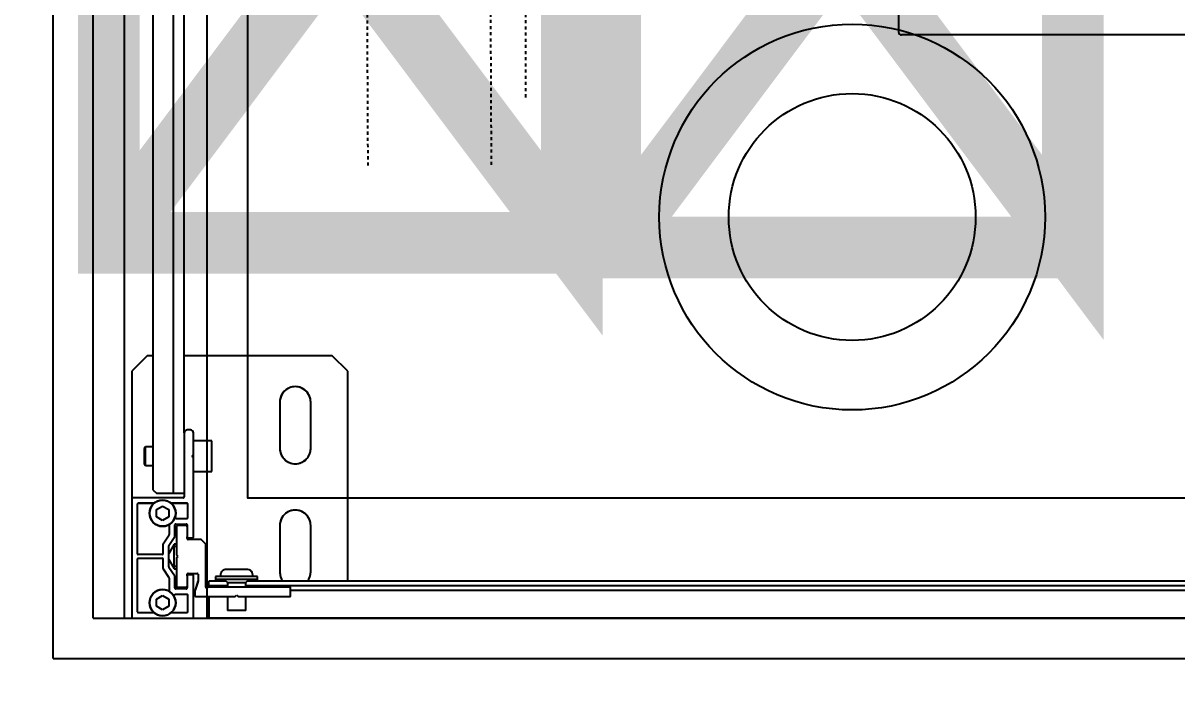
# Model space of a CAD drawing. Extents: x -2932 to 12371, y 2178 to 6224.
# Drawn here: x 4096.17 to 4133.57, y 3437.03 to 3458.76 of the extents above; entities that cross this region are included whole.
import ezdxf
from ezdxf import colors
from ezdxf.entities.mleader import LeaderData, LeaderLine
from ezdxf.math import Vec2, Vec3

# ---------------------------------------------------------------- set-up
doc = ezdxf.new("R2010")
doc.units = 0
doc.header["$PDMODE"] = 67
doc.linetypes.add('prlm_ef', pattern=[0.165, 0.1, -0.065])
doc.layers.get('0').update_dxf_attribs({"color": 252})
for name, color, linetype, lineweight in [('_GAZELEC-BOITE INCORPO', 36, 'Continuous', 18), ('_GAZELEC-RESERVATION', 1, 'Continuous', 18), ('_GAZELEC-RESERVATION 2', 6, 'Continuous', 18)]:
    doc.layers.add(name, color=color, linetype=linetype, lineweight=lineweight)
for name, color, linetype in [('_GAZELEC-EAU CHAUDE', 1, 'Continuous'), ('B aménagement intérieur', 252, 'Continuous'), ('B Général', 252, 'Continuous'), ('C ANNOTATIONS-prestations', 252, 'Continuous'), ('F REMPLISSAGE-vert clair', 252, 'Continuous'), ('F REMPLISSAGE-vert foncé', 252, 'Continuous'), ('MTI900_Alu', 252, 'Continuous'), ('prlm-CHAUFF', 30, 'Continuous'), ('prlm-EAU-EF', 161, 'Continuous')]:
    doc.layers.add(name, color=color, linetype=linetype)
doc.styles.add('Arial', font='arial.ttf')
doc.styles.get("Standard").update_dxf_attribs({"font": 'isocp.shx', "height": 15})
doc.dimstyles.new('200', dxfattribs={"dimscale": 0.1, "dimtxt": 150, "dimasz": 25, "dimexe": 50, "dimexo": 50, "dimgap": 20, "dimtad": 1, "dimdec": 0, "dimdsep": 46, "dimtxsty": 'Arial', "dimblk1": 'DOTBLANK', "dimblk2": 'DOTBLANK', "dimsah": 1, "dimcen": 25, "dimclrd": 5, "dimclre": 5, "dimadec": 0, "dimazin": 0, "dimtfac": 1, "dimtdec": 0, "dimtmove": 0, "dimatfit": 3, "dimldrblk": 'DOTBLANK', "dimfxl": 50, "dimtolj": 1, "dimtzin": 0, "dimarcsym": 0})

# ---------------------------------------------------------------- blocks, each defined once
blk = doc.blocks.new('A n1.200_wc-2')
at = {"layer": 'B Général', "linetype": 'Continuous'}
for p, q in [((-24.9, 0.1), (24.9, 0.1)), ((25, -20.1), (25, 0))]:
    blk.add_line(p, q, dxfattribs=at)
blk.add_arc((24.9, 0), 0.1, 0, 90, dxfattribs=at)
blk = doc.blocks.new('A n1.Groupe-6-1')
at = {"layer": 'B Général', "xscale": -1, "rotation": 270}
blk.add_blockref('A n1.200_wc-2', (35.5, 7.5), dxfattribs=at)
blk = doc.blocks.new('A n1.WC-plan-PMR')
at = {"layer": 'B Général'}
blk.add_blockref('A n1.Groupe-6-1', (0, 0), dxfattribs=at)
blk = doc.blocks.new('A n1.T2 A 108 (2D)')
at = {"layer": 'B Général', "linetype": 'Continuous'}
for q in [(230.137, -353.957), (321.137, -392.957)]:
    blk.add_line((230.137, -392.957), q, dxfattribs=at)
at = {"layer": 'F REMPLISSAGE-vert clair'}
for q in [(228.837, -353.957), (321.137, -394.257)]:
    blk.add_line((228.837, -394.257), q, dxfattribs=at)
at = {"layer": 'F REMPLISSAGE-vert foncé'}
for q in [(228.837, -353.957), (321.137, -394.257)]:
    blk.add_line((228.837, -394.257), q, dxfattribs=at)
at = {"layer": 'F REMPLISSAGE-vert foncé', "linetype": 'Continuous'}
for q in [(230.137, -353.957), (321.137, -392.957)]:
    blk.add_line((230.137, -392.957), q, dxfattribs=at)
at = {"layer": 'B Général', "xscale": -1, "rotation": 90}
blk.add_blockref('A n1.WC-plan-PMR', (288.737, -338.457), dxfattribs=at)
blk = doc.blocks.new('A n1.G 100_80')
at = {"layer": 'B Général', "linetype": 'Continuous', "flags": 128}
blk.add_lwpolyline([(9.5, -45), (9.5, 45), (48.52, 45), (48.52, -45)], close=True, dxfattribs=at)
at = {"layer": 'C ANNOTATIONS-prestations'}
for p, q in [((9.5, 42.25), (9.5, -42.25)), ((10.55, 41.05), (10.55, -41.05)), ((10.7, 41), (10.7, -41)), ((10.4, 39.6), (10.4, -39.6)), ((10.7, -37.75), (17.5, -37.75)), ((17.5, -37.75), (18, -38.25)), ((18, -38.25), (18, -43.05)), ((11, -38.95), (12.5, -38.95)), ((15, -38.95), (16.5, -38.95)), ((10.2, -41.3), (10.2, -39.63)), ((10.23, -39.6), (10.47, -39.6)), ((10.5, -39.63), (10.5, -42.29)), ((12.5, -39.95), (11, -39.95)), ((16.5, -39.95), (15, -39.95)), ((10.7, -40.67), (10.75, -40.67)), ((10.75, -40.67), (10.75, -42.03)), ((10.75, -40.67), (10.85, -40.67)), ((10.85, -40.67), (10.85, -42.03)), ((9.75, -41.05), (9.75, -41.65)), ((9.75, -41.05), (10.2, -41.05)), ((10.5, -41.05), (10.65, -41.05)), ((10.65, -41.05), (10.75, -40.95)), ((10.65, -41.65), (10.65, -41.05)), ((11.08, -41.025), (11.08, -41.675)), ((10.25, -41.35), (10.2, -41.3)), ((10.2, -41.4), (10.25, -41.35)), ((10.2, -42.67), (10.2, -41.4)), ((10.2, -41.65), (9.75, -41.65)), ((10.65, -41.65), (10.5, -41.65)), ((10.55, -41.65), (10.55, -42.25)), ((10.75, -41.75), (10.65, -41.65)), ((10.7, -41.7), (10.7, -42.25)), ((9.5, -42.78), (9.5, -42.25)), ((10.2, -42.25), (9.5, -42.25)), ((10.55, -42.25), (10.5, -42.25)), ((10.55, -42.25), (10.7, -42.25)), ((10.75, -42.03), (10.7, -42.03)), ((10.85, -42.03), (10.75, -42.03)), ((14.25, -42.15), (15.25, -42.15)), ((14.25, -42.75), (14.25, -42.15)), ((15.25, -42.15), (15.25, -42.75)), ((10.695, -42.601), (10.405, -42.698)), ((10.5, -42.35), (11.9, -42.35)), ((10.92, -42.6), (10.705, -42.6)), ((10.95, -42.92), (10.95, -42.63)), ((11.9, -42.35), (12.05, -42.5)), ((12.05, -42.5), (12.05, -42.92)), ((9.5, -44.72), (9.5, -42.78)), ((9.53, -42.75), (10.87, -42.75)), ((9.68, -43.467), (9.68, -42.96)), ((9.71, -42.93), (10.24, -42.93)), ((10.395, -42.7), (10.23, -42.7)), ((10.27, -42.96), (10.27, -43.306)), ((10.45, -42.98), (10.45, -43.32)), ((10.87, -42.95), (10.48, -42.95)), ((10.5, -43.27), (10.5, -42.98)), ((10.87, -42.95), (10.92, -42.95)), ((10.9, -42.78), (10.9, -42.92)), ((12.08, -42.95), (12.13, -42.95)), ((12.1, -42.92), (12.1, -42.78)), ((12.13, -42.75), (14.7, -42.75)), ((12.52, -42.95), (12.13, -42.95)), ((12.5, -42.98), (12.5, -43.27)), ((12.55, -43.32), (12.55, -42.98)), ((12.73, -43.28), (12.73, -42.96)), ((12.76, -42.93), (13.19, -42.93)), ((13.22, -42.96), (13.22, -43.467)), ((14.7, -42.75), (14.729, -42.779)), ((14.7, -42.75), (14.8, -42.75)), ((14.771, -42.779), (14.8, -42.75)), ((14.8, -42.75), (15.5, -42.75)), ((15.6, -42.85), (15.6, -42.95)), ((10.48, -43.35), (10.841, -43.35)), ((11.45, -43.3), (10.53, -43.3)), ((10.858, -43.355), (11.142, -43.545)), ((11.1, -43.377), (11.1, -43.3)), ((11.1, -43.377), (11.9, -43.377)), ((11.4, -43.55), (11.1, -43.377)), ((11.177, -43.3), (11.177, -43.421)), ((11.45, -43.3), (11.5, -43.25)), ((11.5, -43.25), (11.55, -43.3)), ((12.47, -43.3), (11.55, -43.3)), ((11.9, -43.377), (11.6, -43.55)), ((11.823, -43.3), (11.823, -43.421)), ((11.858, -43.545), (12.15, -43.35)), ((11.9, -43.3), (11.9, -43.377)), ((12.15, -43.35), (12.52, -43.35)), ((13.4, -43.08), (13.4, -44.72)), ((15.5, -43.05), (13.43, -43.05)), ((13.55, -43.4), (13.55, -43.05)), ((15.5, -43.05), (42.27, -43.05)), ((9.885, -43.55), (9.769, -43.75)), ((9.769, -43.75), (9.885, -43.95)), ((10.115, -43.55), (9.885, -43.55)), ((10.231, -43.75), (10.115, -43.55)), ((10.115, -43.95), (10.231, -43.75)), ((10.364, -43.53), (10.786, -43.53)), ((10.803, -43.535), (11.088, -43.725)), ((11.105, -43.73), (11.41, -43.73)), ((11.159, -43.55), (11.841, -43.55)), ((11.59, -43.73), (11.904, -43.73)), ((11.904, -43.73), (12.197, -43.535)), ((12.214, -43.53), (12.536, -43.53)), ((12.785, -43.55), (12.669, -43.75)), ((12.669, -43.75), (12.785, -43.95)), ((13.015, -43.55), (12.785, -43.55)), ((13.131, -43.75), (13.015, -43.55)), ((13.015, -43.95), (13.131, -43.75)), ((13.55, -43.4), (44.25, -43.4)), ((13.55, -43.95), (13.55, -43.4)), ((9.68, -44.54), (9.68, -44.033)), ((9.885, -43.95), (10.115, -43.95)), ((11.44, -44.54), (11.44, -43.76)), ((11.56, -43.76), (11.56, -44.54)), ((12.785, -43.95), (13.015, -43.95)), ((13.22, -44.033), (13.22, -44.54)), ((13.65, -44.05), (13.55, -43.95)), ((13.65, -44.05), (44.15, -44.05)), ((14.45, -44.3), (14.45, -44.05)), ((15.05, -44.05), (15.05, -44.3)), ((18, -44.05), (18, -44.25)), ((14.45, -44.3), (15.05, -44.3)), ((14.5, -44.35), (14.45, -44.3)), ((15, -44.35), (14.5, -44.35)), ((15.05, -44.3), (15, -44.35)), ((18, -44.25), (17.5, -44.75)), ((9.5, -44.75), (9.5, -44.72)), ((9.53, -44.75), (9.5, -44.75)), ((13.37, -44.75), (9.53, -44.75)), ((11.41, -44.57), (9.71, -44.57)), ((13.19, -44.57), (11.59, -44.57)), ((17.5, -44.75), (13.37, -44.75))]:
    blk.add_line(p, q, dxfattribs=at)
at = {"layer": 'C ANNOTATIONS-prestations', "flags": 128}
for points in [[(10.7, -39.05, -0.080612), (10.842, -38.976, -0.080612), (11, -38.95)], [(12.5, -38.95, -0.414214), (13, -39.45, -0.414214), (12.5, -39.95)], [(15, -39.95, -0.414214), (14.5, -39.45, -0.414214), (15, -38.95)], [(16.5, -38.95, -0.414214), (17, -39.45, -0.414214), (16.5, -39.95)], [(10.2, -39.63, -0.198912), (10.209, -39.609, -0.198912), (10.23, -39.6)], [(10.47, -39.6, -0.198912), (10.491, -39.609, -0.198912), (10.5, -39.63)], [(11, -39.95, -0.080612), (10.842, -39.924, -0.080612), (10.7, -39.85)], [(10.85, -40.827, -0.218554), (11.01, -40.873, -0.218554), (11.08, -41.025)], [(10.85, -40.826, -0.003145), (10.853, -40.826, -0.003145), (10.855, -40.826)], [(11.08, -41.675, -0.218554), (11.01, -41.827, -0.218554), (10.85, -41.873)], [(10.855, -41.873, -0.003145), (10.853, -41.874, -0.003145), (10.85, -41.874)], [(10.5, -42.35, -0.414214), (10.47, -42.32, -0.414214), (10.5, -42.29)], [(10.695, -42.601, -0.040241), (10.7, -42.6, -0.040241), (10.705, -42.6)], [(10.92, -42.6, -0.198912), (10.941, -42.609, -0.198912), (10.95, -42.63)], [(9.5, -42.78, -0.198912), (9.509, -42.759, -0.198912), (9.53, -42.75)], [(9.68, -42.96, -0.198912), (9.689, -42.939, -0.198912), (9.71, -42.93)], [(10.23, -42.7, -0.198912), (10.209, -42.691, -0.198912), (10.2, -42.67)], [(10.24, -42.93, -0.198912), (10.261, -42.939, -0.198912), (10.27, -42.96)], [(10.405, -42.698, -0.040241), (10.4, -42.7, -0.040241), (10.395, -42.7)], [(10.45, -42.98, -0.198912), (10.459, -42.959, -0.198912), (10.48, -42.95)], [(10.5, -42.98, -0.198912), (10.509, -42.959, -0.198912), (10.53, -42.95)], [(10.87, -42.75, -0.198912), (10.891, -42.759, -0.198912), (10.9, -42.78)], [(10.9, -42.92, -0.198912), (10.891, -42.941, -0.198912), (10.87, -42.95)], [(10.95, -42.92, -0.198912), (10.941, -42.941, -0.198912), (10.92, -42.95)], [(12.08, -42.95, -0.198912), (12.059, -42.941, -0.198912), (12.05, -42.92)], [(12.1, -42.78, -0.198912), (12.109, -42.759, -0.198912), (12.13, -42.75)], [(12.13, -42.95, -0.198912), (12.109, -42.941, -0.198912), (12.1, -42.92)], [(12.47, -42.95, -0.198912), (12.491, -42.959, -0.198912), (12.5, -42.98)], [(12.52, -42.95, -0.198912), (12.541, -42.959, -0.198912), (12.55, -42.98)], [(12.73, -42.96, -0.198912), (12.739, -42.939, -0.198912), (12.76, -42.93)], [(13.19, -42.93, -0.198912), (13.211, -42.939, -0.198912), (13.22, -42.96)], [(14.771, -42.779, -0.198912), (14.75, -42.787, -0.198912), (14.729, -42.779)], [(15.5, -42.75, -0.198912), (15.571, -42.779, -0.198912), (15.6, -42.85)], [(15.6, -42.95, -0.198912), (15.571, -43.021, -0.198912), (15.5, -43.05)], [(10.27, -43.306, -0.123554), (10.258, -43.354, -0.123554), (10.225, -43.39)], [(10.48, -43.35, -0.198912), (10.459, -43.341, -0.198912), (10.45, -43.32)], [(10.53, -43.3, -0.198912), (10.509, -43.291, -0.198912), (10.5, -43.27)], [(10.841, -43.35, -0.073633), (10.85, -43.351, -0.073633), (10.858, -43.355)], [(12.5, -43.27, -0.198912), (12.491, -43.291, -0.198912), (12.47, -43.3)], [(12.55, -43.32, -0.198912), (12.541, -43.341, -0.198912), (12.52, -43.35)], [(12.758, -43.349, -0.095961), (12.737, -43.317, -0.095961), (12.73, -43.28)], [(13.4, -43.08, -0.198912), (13.409, -43.059, -0.198912), (13.43, -43.05)], [(9.68, -43.47, -0.01196), (9.68, -43.469, -0.01196), (9.68, -43.467)], [(10.786, -43.53, -0.073633), (10.795, -43.531, -0.073633), (10.803, -43.535)], [(11.105, -43.73, -0.073633), (11.096, -43.729, -0.073633), (11.088, -43.725)], [(11.159, -43.55, -0.073633), (11.15, -43.549, -0.073633), (11.142, -43.545)], [(11.41, -43.73, -0.198912), (11.431, -43.739, -0.198912), (11.44, -43.76)], [(11.56, -43.76, -0.198912), (11.569, -43.739, -0.198912), (11.59, -43.73)], [(11.858, -43.545, -0.073633), (11.85, -43.549, -0.073633), (11.841, -43.55)], [(12.197, -43.535, -0.073633), (12.205, -43.531, -0.073633), (12.214, -43.53)], [(13.22, -43.467, -0.01196), (13.22, -43.469, -0.01196), (13.22, -43.47)], [(9.68, -44.033, -0.01196), (9.68, -44.031, -0.01196), (9.68, -44.03)], [(13.22, -44.03, -0.01196), (13.22, -44.031, -0.01196), (13.22, -44.033)], [(9.53, -44.75, -0.198912), (9.509, -44.741, -0.198912), (9.5, -44.72)], [(9.71, -44.57, -0.198912), (9.689, -44.561, -0.198912), (9.68, -44.54)], [(11.44, -44.54, -0.198912), (11.431, -44.561, -0.198912), (11.41, -44.57)], [(11.59, -44.57, -0.198912), (11.569, -44.561, -0.198912), (11.56, -44.54)], [(13.22, -44.54, -0.198912), (13.211, -44.561, -0.198912), (13.19, -44.57)], [(13.4, -44.72, -0.198912), (13.391, -44.741, -0.198912), (13.37, -44.75)]]:
    blk.add_lwpolyline(points, format="xyb", dxfattribs=at)
at = {"layer": 'C ANNOTATIONS-prestations'}
for centre in [(10, -43.75), (12.9, -43.75)]:
    blk.add_circle(centre, 0.425, dxfattribs=at)
blk = doc.blocks.new('A n1.MTI900_Alu_390')
at = {"layer": 'MTI900_Alu', "color": 1, "linetype": 'Continuous'}
for p, q in [((-4.225, 0), (4.225, 0)), ((4.278, 0), (4.225, 0)), ((4.225, -0.07), (4.225, 0)), ((4.472, 0), (4.278, 0)), ((4.475, 0), (4.472, 0)), ((4.475, -0.003), (4.475, 0)), ((4.105, -0.025), (4.165, -0.025)), ((4.105, -0.025), (4.105, -0.07)), ((4.165, -0.07), (4.165, -0.025)), ((4.275, -0.003), (4.275, -0.137)), ((4.293, -0.021), (4.293, -0.074)), ((4.3467, -0.018), (4.296, -0.018)), ((4.355, -0.0385), (4.375, -0.0269)), ((4.375, -0.0269), (4.395, -0.0385)), ((4.454, -0.018), (4.4033, -0.018)), ((4.457, -0.191), (4.457, -0.021)), ((4.475, -0.387), (4.475, -0.003)), ((3.96, -0.073), (3.96, -0.097)), ((4.13, -0.07), (3.963, -0.07)), ((4.135, -0.075), (4.13, -0.07)), ((4.14, -0.07), (4.135, -0.075)), ((4.267, -0.07), (4.14, -0.07)), ((4.27, -0.0895), (4.27, -0.073)), ((4.355, -0.0615), (4.355, -0.0385)), ((4.375, -0.0731), (4.355, -0.0615)), ((4.395, -0.0615), (4.375, -0.0731)), ((4.395, -0.0385), (4.395, -0.0615)), ((-4.105, -0.105), (4.105, -0.105)), ((-3.96, -0.09), (3.96, -0.09)), ((3.963, -0.1), (4.229, -0.1)), ((4.105, -0.1), (4.105, -0.115)), ((4.165, -0.115), (4.165, -0.1)), ((4.165, -0.105), (4.225, -0.105)), ((4.225, -0.105), (4.225, -0.1)), ((4.225, -0.105), (4.225, -0.12)), ((4.235, -0.1), (4.235, -0.24)), ((4.2602, -0.1195), (4.2698, -0.0905)), ((4.295, -0.137), (4.295, -0.098)), ((4.296, -0.077), (4.3306, -0.077)), ((4.298, -0.095), (4.332, -0.095)), ((4.327, -0.1), (4.298, -0.1)), ((4.33, -0.195), (4.33, -0.103)), ((4.335, -0.098), (4.335, -0.1341)), ((4.353, -0.0864), (4.353, -0.1286)), ((-4.1, -0.12), (4.1, -0.12)), ((3.775, -0.12), (3.775, -0.8)), ((4.067, -0.12), (4.067, -0.125)), ((4.067, -0.125), (4.203, -0.125)), ((4.067, -0.125), (4.067, -0.135)), ((4.067, -0.135), (4.203, -0.135)), ((4.105, -0.115), (4.095, -0.125)), ((4.165, -0.115), (4.105, -0.115)), ((4.175, -0.125), (4.165, -0.115)), ((4.17, -0.12), (4.225, -0.12)), ((4.203, -0.125), (4.203, -0.12)), ((4.203, -0.135), (4.203, -0.125)), ((4.26, -0.142), (4.26, -0.1205)), ((4.292, -0.145), (4.263, -0.145)), ((4.278, -0.14), (4.292, -0.14)), ((4.295, -0.137), (4.295, -0.142)), ((4.3355, -0.1358), (4.3545, -0.1642)), ((4.3535, -0.1303), (4.3725, -0.1588)), ((3.895, -0.15), (3.895, -0.3)), ((3.995, -0.3), (3.995, -0.15)), ((4.1025, -0.158), (4.1675, -0.158)), ((4.3377, -0.16), (4.33, -0.16)), ((4.33, -0.1677), (4.3421, -0.1677)), ((4.3377, -0.16), (4.3377, -0.24)), ((4.355, -0.19), (4.3377, -0.16)), ((4.355, -0.1659), (4.355, -0.2341)), ((4.373, -0.1605), (4.373, -0.191)), ((4.33, -0.195), (4.325, -0.2)), ((4.325, -0.2), (4.33, -0.205)), ((4.33, -0.297), (4.33, -0.205)), ((4.3377, -0.24), (4.355, -0.21)), ((4.373, -0.209), (4.373, -0.2404)), ((4.454, -0.194), (4.376, -0.194)), ((4.376, -0.206), (4.454, -0.206)), ((4.457, -0.369), (4.457, -0.209)), ((4.235, -0.24), (4.25, -0.255)), ((4.25, -0.255), (4.292, -0.255)), ((4.292, -0.26), (4.278, -0.26)), ((4.295, -0.258), (4.295, -0.263)), ((4.33, -0.2323), (4.3421, -0.2323)), ((4.33, -0.24), (4.3377, -0.24)), ((4.3545, -0.2358), (4.335, -0.265)), ((4.373, -0.2404), (4.3535, -0.2697)), ((4.275, -0.263), (4.275, -0.52)), ((4.295, -0.302), (4.295, -0.263)), ((4.335, -0.265), (4.335, -0.302)), ((4.353, -0.2714), (4.353, -0.3036)), ((4.293, -0.326), (4.293, -0.369)), ((4.328, -0.323), (4.296, -0.323)), ((4.298, -0.3), (4.327, -0.3)), ((4.332, -0.305), (4.298, -0.305)), ((4.355, -0.3285), (4.375, -0.3169)), ((4.355, -0.3515), (4.355, -0.3285)), ((4.375, -0.3169), (4.395, -0.3285)), ((4.395, -0.3285), (4.395, -0.3515)), ((4.296, -0.372), (4.3467, -0.372)), ((4.375, -0.3631), (4.355, -0.3515)), ((4.395, -0.3515), (4.375, -0.3631)), ((4.4033, -0.372), (4.454, -0.372)), ((4.305, -0.6), (4.305, -0.393)), ((4.34, -0.405), (4.305, -0.405)), ((4.308, -0.39), (4.472, -0.39)), ((4.34, -0.405), (4.34, -3.475)), ((4.395, -0.405), (4.34, -0.405)), ((4.405, -0.415), (4.395, -0.405)), ((4.475, -0.8), (4.475, -0.387)), ((4.405, -0.415), (4.405, -3.465)), ((4.215, -0.475), (4.215, -0.575)), ((4.275, -0.475), (4.215, -0.475)), ((4.275, -0.52), (4.2779, -0.5229)), ((4.275, -0.52), (4.275, -0.53)), ((4.43, -0.495), (4.405, -0.495)), ((4.43, -0.495), (4.43, -0.555)), ((4.435, -0.5), (4.43, -0.495)), ((4.435, -0.55), (4.435, -0.5)), ((3.895, -0.55), (3.895, -0.7)), ((3.995, -0.7), (3.995, -0.55)), ((4.2779, -0.5271), (4.275, -0.53)), ((4.275, -0.53), (4.275, -0.6)), ((4.405, -0.555), (4.43, -0.555)), ((4.43, -0.555), (4.435, -0.55)), ((4.215, -0.575), (4.275, -0.575)), ((4.285, -0.61), (4.295, -0.61)), ((4.305, -0.6), (4.305, -3.277)), ((3.775, -0.8), (3.825, -0.85)), ((4.425, -0.85), (4.475, -0.8)), ((3.825, -0.85), (4.305, -0.85)), ((4.405, -0.85), (4.425, -0.85))]:
    blk.add_line(p, q, dxfattribs=at)
for centre in [(4.375, -0.05), (4.375, -0.34)]:
    blk.add_circle(centre, 0.0425, dxfattribs=at)
for centre, radius, start, end in [((4.278, -0.003), 0.003, 90, 180), ((4.472, -0.003), 0.003, 0, 90), ((4.296, -0.021), 0.003, 90, 180), ((4.3467, -0.021), 0.003, 84.5182, 90), ((4.4033, -0.021), 0.003, 90, 95.4818), ((4.454, -0.021), 0.003, 0, 90), ((3.963, -0.073), 0.003, 90, 180), ((4.267, -0.073), 0.003, 0, 90), ((4.296, -0.074), 0.003, 180, 270), ((4.3306, -0.067), 0.01, 270, 326.3475), ((3.963, -0.097), 0.003, 180, 270), ((4.232, -0.1), 0.003, 0, 180), ((4.267, -0.0895), 0.003, 341.5651, 0), ((4.298, -0.098), 0.003, 90, 180), ((4.298, -0.103), 0.003, 90, 180), ((4.327, -0.103), 0.003, 0, 90), ((4.332, -0.098), 0.003, 0, 90), ((3.945, -0.15), 0.05, 143.1301, 180), ((3.945, -0.15), 0.05, 0, 36.8699), ((4.1025, -0.138), 0.02, 171.3731, 270), ((4.1025, -0.133), 0.02, 185.7392, 187.1808), ((4.1675, -0.138), 0.02, 270, 8.6269), ((4.1675, -0.133), 0.02, 352.8192, 354.2608), ((4.263, -0.1205), 0.003, 161.5651, 180), ((4.263, -0.142), 0.003, 180, 270), ((4.278, -0.137), 0.003, 180, 270), ((4.292, -0.137), 0.003, 270, 0), ((4.292, -0.142), 0.003, 270, 0), ((4.338, -0.1341), 0.003, 180, 213.6901), ((4.356, -0.1286), 0.003, 180, 213.6901), ((4.352, -0.1659), 0.003, 0, 33.6901), ((4.37, -0.1605), 0.003, 0, 33.6901), ((4.376, -0.191), 0.003, 180, 270), ((4.376, -0.209), 0.003, 90, 180), ((4.454, -0.191), 0.003, 270, 0), ((4.454, -0.209), 0.003, 0, 90), ((4.278, -0.263), 0.003, 90, 180), ((4.292, -0.258), 0.003, 0, 90), ((4.292, -0.263), 0.003, 0, 90), ((4.352, -0.2341), 0.003, 326.3099, 0), ((4.298, -0.297), 0.003, 180, 270), ((4.327, -0.297), 0.003, 270, 0), ((4.356, -0.2714), 0.003, 146.3099, 180), ((3.945, -0.3), 0.05, 180, 0), ((4.296, -0.326), 0.003, 90, 180), ((4.298, -0.302), 0.003, 180, 270), ((4.328, -0.333), 0.01, 46.149, 90), ((4.332, -0.302), 0.003, 270, 0), ((4.296, -0.369), 0.003, 180, 270), ((4.3467, -0.369), 0.003, 270, 275.4818), ((4.4033, -0.369), 0.003, 264.5182, 270), ((4.454, -0.369), 0.003, 270, 0), ((4.308, -0.393), 0.003, 90, 180), ((4.472, -0.387), 0.003, 270, 0), ((3.945, -0.55), 0.05, 0, 180), ((4.2758, -0.525), 0.003, 315, 45), ((4.285, -0.6), 0.01, 180, 270), ((4.295, -0.6), 0.01, 270, 0), ((3.945, -0.7), 0.05, 180, 0)]:
    blk.add_arc(centre, radius, start, end, dxfattribs=at)
blk = doc.blocks.new('xi.thema+')
at = {"layer": 'prlm-CHAUFF', "color": 0}
blk.add_lwpolyline([(-20.9, 0), (-20.9, 34.4), (20.9, 34.4), (20.9, 0)], close=True, dxfattribs=at)
for radius in [6.25, 4]:
    blk.add_circle((0, 13), radius, dxfattribs=at)
blk = doc.blocks.new('xi.uta-yzen-d')
at = {"layer": 'prlm-CHAUFF', "ltscale": 50}
blk.add_lwpolyline([(-40.5, 20.62), (-40.5, 3.9), (40.5, 3.9), (40.5, 20.62)], close=True, dxfattribs=at)
blk = doc.blocks.new('_DOTBLANK')
at = {"color": 0, "linetype": 'ByBlock'}
blk.add_line((-0.5, 0), (-1, 0), dxfattribs=at)
blk.add_circle((0, 0), 0.5, dxfattribs=at)
blk = doc.blocks.new('*D310')
at = {"layer": '_GAZELEC-BOITE INCORPO', "color": 5, "lineweight": -2, "transparency": 16777216}
for p, q in [((4093.952, 3451.636), (4055.264, 3451.636)), ((4060.264, 3449.136), (4060.264, 3392.976)), ((4093.952, 3390.476), (4055.264, 3390.476))]:
    blk.add_line(p, q, dxfattribs=at)
at = {"layer": 'Defpoints', "color": 0, "transparency": 16777216}
for p in [(4098.952, 3451.636), (4060.264, 3390.476), (4098.952, 3390.476)]:
    blk.add_point(p, dxfattribs=at)
at = {"layer": '_GAZELEC-BOITE INCORPO', "color": 5, "lineweight": -2, "transparency": 16777216, "xscale": 2.5, "yscale": 2.5, "zscale": 2.5}
for p, rotation in [((4060.264, 3451.636), 90), ((4060.264, 3390.476), 270)]:
    blk.add_blockref('_DOTBLANK', p, dxfattribs=dict(at, rotation=rotation))
at = {"layer": '_GAZELEC-BOITE INCORPO', "color": 0, "transparency": 16777216, "insert": (4050.605, 3421.056), "char_height": 15, "attachment_point": 5, "rotation": 90, "style": 'Arial'}
blk.add_mtext('\\A1;61', dxfattribs=at)
blk = doc.blocks.new('*D311')
at = {"layer": '_GAZELEC-BOITE INCORPO', "color": 5, "lineweight": -2, "transparency": 16777216}
for p, q in [((4060.264, 3471.636), (4060.264, 3499.828)), ((4093.952, 3471.636), (4055.264, 3471.636)), ((4060.264, 3454.136), (4060.264, 3469.136)), ((4093.952, 3451.636), (4055.264, 3451.636))]:
    blk.add_line(p, q, dxfattribs=at)
at = {"layer": 'Defpoints', "color": 0, "transparency": 16777216}
for p in [(4060.264, 3471.636), (4098.952, 3471.636), (4098.952, 3451.636)]:
    blk.add_point(p, dxfattribs=at)
at = {"layer": '_GAZELEC-BOITE INCORPO', "color": 5, "lineweight": -2, "transparency": 16777216, "xscale": 2.5, "yscale": 2.5, "zscale": 2.5}
for p, rotation in [((4060.264, 3471.636), 90), ((4060.264, 3451.636), 270)]:
    blk.add_blockref('_DOTBLANK', p, dxfattribs=dict(at, rotation=rotation))
at = {"layer": '_GAZELEC-BOITE INCORPO', "color": 0, "transparency": 16777216, "insert": (4050.605, 3486.982), "char_height": 15, "attachment_point": 5, "rotation": 90, "style": 'Arial'}
blk.add_mtext('\\A1;20', dxfattribs=at)
blk = doc.blocks.new('*D314')
at = {"layer": '_GAZELEC-BOITE INCORPO', "color": 5, "lineweight": -2, "transparency": 16777216}
for p, q in [((4002.92, 3405.405), (4002.92, 3557.346)), ((4189.442, 3405.405), (4189.442, 3557.346)), ((4005.42, 3552.346), (4186.942, 3552.346))]:
    blk.add_line(p, q, dxfattribs=at)
at = {"layer": 'Defpoints', "color": 0, "transparency": 16777216}
for p in [(4189.442, 3552.346), (4002.92, 3400.405), (4189.442, 3400.405)]:
    blk.add_point(p, dxfattribs=at)
at = {"layer": '_GAZELEC-BOITE INCORPO', "color": 5, "lineweight": -2, "transparency": 16777216, "xscale": 2.5, "yscale": 2.5, "zscale": 2.5, "rotation": 180}
blk.add_blockref('_DOTBLANK', (4002.92, 3552.346), dxfattribs=at)
at = {"layer": '_GAZELEC-BOITE INCORPO', "color": 5, "lineweight": -2, "transparency": 16777216, "xscale": 2.5, "yscale": 2.5, "zscale": 2.5}
blk.add_blockref('_DOTBLANK', (4189.442, 3552.346), dxfattribs=at)
at = {"layer": '_GAZELEC-BOITE INCORPO', "color": 0, "transparency": 16777216, "insert": (4096.181, 3562.005), "char_height": 15, "attachment_point": 5, "style": 'Arial'}
blk.add_mtext('\\A1;187', dxfattribs=at)

msp = doc.modelspace()

# ---------------------------------------------------------------- hatches: boundary and pattern name
at = {"layer": '_GAZELEC-RESERVATION 2'}
h = msp.add_hatch(dxfattribs=at)
h.set_pattern_fill('ANSI31', color=256)
h.paths.add_polyline_path([(4582.334, 4118.812), (4542.334, 4118.812), (4542.334, 4108.812), (4582.334, 4108.812)])
h.paths.add_polyline_path([(4843.196, 4114.016), (4843.196, 4054.016), (4853.196, 4054.016), (4853.196, 4114.016)])
h.paths.add_polyline_path([(3523.835, 2610.903), (3603.835, 2610.903), (3603.835, 2600.903), (3524.1, 2600.903)])
h.paths.add_polyline_path([(5215.038, 4391.389), (5215.038, 4421.389), (5225.038, 4421.389), (5225.038, 4391.389)])
h.paths.add_polyline_path([(4111.403, 3400.476), (3931.403, 3400.476), (3931.403, 3410.476), (4111.403, 3410.476)])
h.paths.add_polyline_path([(3847.92, 3341.389), (3847.92, 3371.389), (3837.92, 3371.389), (3837.92, 3341.389)])
edge = h.paths.add_edge_path()
edge.add_line((4631.965, 4574.473), (4631.965, 4504.473))
edge.add_line((4631.965, 4504.473), (4621.965, 4504.473))
edge.add_line((4621.965, 4504.473), (4621.965, 4574.465))
edge.add_line((4621.965, 4574.465), (4631.965, 4574.465))

# ---------------------------------------------------------------- linework, layer by layer
at = {"layer": '_GAZELEC-BOITE INCORPO', "const_width": 2}
for points in [[(4103.952, 3471.636), (4098.952, 3471.636), (4098.952, 3451.636), (4113.952, 3451.636), (4113.952, 3471.636), (4098.952, 3471.636), (4113.952, 3451.636), (4113.951, 3471.636), (4098.952, 3451.636)], [(4120.197, 3471.488), (4115.197, 3471.488), (4115.197, 3451.489), (4130.197, 3451.488), (4130.197, 3471.488), (4115.197, 3471.488), (4130.197, 3451.488), (4130.197, 3471.488), (4115.197, 3451.489)]]:
    msp.add_lwpolyline(points, dxfattribs=at)
at = {"layer": '_GAZELEC-EAU CHAUDE', "linetype": 'prlm_ef'}
for points in [[(4107.353, 3454.144), (4107.353, 3468.3), (4107.353, 3481.804), (4104.75, 3498.681), (4085.206, 3523.852), (4060.668, 3535.366), (4032.584, 3532.154), (3946.269, 3482.06), (3920.591, 3418.903), (3920.591, 3392.582)], [(4102.019, 3459.106), (4102.019, 3477.48), (4102.019, 3478.122), (4102.019, 3479.756), (4089.023, 3508.339), (4053.38, 3527.546), (4019.599, 3514.983), (4003.744, 3430.13), (4003.744, 3393.476)]]:
    msp.add_spline(points, degree=3, dxfattribs=at)
at = {"layer": 'prlm-EAU-EF', "linetype": 'prlm_ef'}
for points in [[(5181.04, 4454.411), (5161.376, 4453.72), (5137.079, 4450.79), (5124.545, 4447.272), (5110.251, 4441.782), (5095.929, 4432.016), (5087.226, 4421.358), (5080.768, 4400.887), (5077.116, 4378.448), (5073.095, 4357.627), (5065.873, 4335.71), (5045.8, 4307.647), (5031.252, 4294.743), (4963.256, 4262.094), (4896.61, 4248.956), (4825.931, 4242.336), (4704.38, 4240.673), (4512.279, 4240.673), (4424.513, 4240.673), (4374.117, 4239.896), (4331.527, 4229.09), (4290.824, 4201.35), (4257.886, 4148.682), (4251.728, 4117.767), (4249.226, 4072.42), (4253.759, 3977.468), (4253.759, 3860.341), (4253.759, 3575.094), (4253.759, 3380.067), (4253.759, 3281.533), (4253.759, 3277.937), (4168.047, 3161.045), (4089.09, 3146.964), (4017.991, 3146.964), (3905.354, 3146.964), (3789.498, 3146.964), (3770.74, 3146.964), (3756.764, 3146.964), (3707.111, 3169.019), (3680.63, 3212.02), (3680.63, 3270.323), (3702.504, 3299.035), (3742.892, 3309.989), (3792.228, 3310.647)], [(4112.464, 3456.354), (4112.464, 3474.13), (4112.464, 3481.208), (4111.203, 3498.653), (4106.463, 3512.669), (4076.432, 3542.7), (3966.151, 3542.7), (3914.307, 3542.7), (3885.657, 3579.952), (3881.46, 3623.956)]]:
    msp.add_spline(points, degree=3, dxfattribs=at)
for points, knots in [([(4111.353, 3454.164), (4111.342, 3456.466), (4111.33, 3458.764), (4111.324, 3463.063), (4111.328, 3465.066), (4111.352, 3468.259), (4111.366, 3469.451), (4111.396, 3471.854), (4111.412, 3473.063), (4111.442, 3476.713), (4111.439, 3479.178), (4111.257, 3484.882), (4111.032, 3488.154), (4110.287, 3493.129), (4109.959, 3494.833), (4109.236, 3497.741), (4108.884, 3498.953), (4108.068, 3501.349), (4107.607, 3502.523), (4106.084, 3505.974), (4104.879, 3508.179), (4100.576, 3514.859), (4096.916, 3518.974), (4091.106, 3524.261), (4089.268, 3525.784), (4085.488, 3528.67), (4083.533, 3530.042), (4078.104, 3533.468), (4074.517, 3535.337), (4069.034, 3537.436), (4067.261, 3538.008), (4064.208, 3538.787), (4062.945, 3539.052), (4060.193, 3539.496), (4058.71, 3539.652), (4055.754, 3539.818), (4054.277, 3539.83), (4048.186, 3539.629), (4043.614, 3538.891), (4037.042, 3537.441), (4034.981, 3536.928), (4031.429, 3535.991), (4029.928, 3535.58), (4026.927, 3534.733), (4025.429, 3534.297), (4020.946, 3532.947), (4017.973, 3531.994), (4009.114, 3528.964), (4003.294, 3526.717), (3986.246, 3519.205), (3975.431, 3513.173), (3961.202, 3502.606), (3956.994, 3499.076), (3949.254, 3491.65), (3945.699, 3487.776), (3939.115, 3479.507), (3936.09, 3475.124), (3927.522, 3460.778), (3923.014, 3450.129), (3919.239, 3435.934), (3918.524, 3432.714), (3917.459, 3426.729), (3917.071, 3423.968), (3916.608, 3419.441), (3916.472, 3417.676), (3916.277, 3414.163), (3916.218, 3412.413), (3916.129, 3407.181), (3916.186, 3403.719), (3916.374, 3397.644), (3916.485, 3395.021), (3916.594, 3392.413)], [0, 0, 0, 0, 6.900537, 6.900537, 12.948244, 12.948244, 16.564205, 16.564205, 20.180166, 20.180166, 27.412088, 27.412088, 36.65126, 36.65126, 41.464607, 41.464607, 44.928038, 44.928038, 48.39147, 48.39147, 55.318333, 55.318333, 70.35373, 70.35373, 76.914473, 76.914473, 83.475216, 83.475216, 94.589387, 94.589387, 99.756043, 99.756043, 103.333308, 103.333308, 107.470357, 107.470357, 111.607407, 111.607407, 124.595639, 124.595639, 130.601975, 130.601975, 135.048451, 135.048451, 139.494927, 139.494927, 148.387879, 148.387879, 166.173782, 166.173782, 201.745589, 201.745589, 217.720205, 217.720205, 232.937364, 232.937364, 248.154522, 248.154522, 280.643676, 280.643676, 290.062679, 290.062679, 298.059157, 298.059157, 303.156949, 303.156949, 308.254741, 308.254741, 318.450324, 318.450324, 326.273669, 326.273669, 326.273669, 326.273669]), ([(4106.019, 3459.103), (4106.021, 3463.873), (4106.024, 3468.644), (4106.022, 3474.318), (4106.021, 3475.221), (4106.02, 3476.635), (4106.019, 3477.152), (4106.018, 3477.924), (4106.019, 3478.176), (4106.021, 3478.71), (4106.023, 3478.989), (4106.022, 3479.617), (4106.017, 3479.974), (4105.997, 3480.679), (4105.981, 3481.031), (4105.918, 3482.083), (4105.855, 3482.781), (4105.608, 3484.863), (4105.363, 3486.234), (4104.417, 3490.287), (4103.502, 3492.909), (4101.231, 3497.969), (4099.876, 3500.406), (4096.977, 3504.865), (4095.462, 3506.904), (4092.442, 3510.56), (4090.964, 3512.198), (4087.868, 3515.346), (4086.251, 3516.852), (4081.207, 3521.123), (4077.585, 3523.642), (4069.899, 3527.771), (4065.832, 3529.381), (4059.633, 3530.858), (4057.639, 3531.196), (4053.827, 3531.566), (4052.012, 3531.625), (4048.392, 3531.521), (4046.581, 3531.359), (4041.186, 3530.574), (4037.636, 3529.651), (4030.81, 3527.134), (4027.533, 3525.538), (4022.234, 3522.27), (4020.108, 3520.726), (4016.974, 3518.038), (4015.862, 3516.984), (4013.773, 3514.794), (4012.794, 3513.657), (4010.041, 3510.135), (4008.454, 3507.639), (4005.021, 3501.083), (4003.457, 3496.879), (4001.098, 3488.141), (4000.301, 3483.605), (3999.244, 3474.338), (3998.984, 3469.606), (3998.743, 3457.484), (3998.99, 3450.047), (3999.384, 3439.939), (3999.501, 3437.119), (3999.677, 3432.294), (3999.743, 3430.273), (3999.845, 3426.278), (3999.882, 3424.301), (3999.962, 3418.425), (3999.971, 3414.577), (3999.925, 3404.97), (3999.835, 3399.262), (3999.745, 3393.539)], [0, 0, 0, 0, 14.30782, 14.30782, 17.013726, 17.013726, 18.547718, 18.547718, 19.356978, 19.356978, 20.166238, 20.166238, 21.105062, 21.105062, 22.043886, 22.043886, 23.921534, 23.921534, 27.67683, 27.67683, 35.187421, 35.187421, 42.698013, 42.698013, 49.512625, 49.512625, 55.461583, 55.461583, 61.410541, 61.410541, 73.308457, 73.308457, 85.206373, 85.206373, 90.698159, 90.698159, 95.556489, 95.556489, 100.414819, 100.414819, 110.131478, 110.131478, 119.848138, 119.848138, 127.018187, 127.018187, 131.294973, 131.294973, 135.57176, 135.57176, 144.125333, 144.125333, 157.067947, 157.067947, 170.01056, 170.01056, 182.953174, 182.953174, 202.942202, 202.942202, 210.78646, 210.78646, 216.573444, 216.573444, 222.360428, 222.360428, 233.934396, 233.934396, 251.555202, 251.555202, 251.555202, 251.555202])]:
    msp.add_open_spline(points, degree=3, knots=knots, dxfattribs=at)

# ---------------------------------------------------------------- block references
at = {"layer": 'B aménagement intérieur'}
msp.add_blockref('A n1.T2 A 108 (2D)', (3868.306, 3832.432), dxfattribs=at)
at = {"layer": 'B aménagement intérieur', "xscale": -1, "rotation": 270}
msp.add_blockref('A n1.G 100_80', (4144.442, 3429.98), dxfattribs=at)
at = {"layer": 'prlm-CHAUFF', "xscale": 9.999999999999975, "yscale": 9.999999999999975, "zscale": 9.999999999999975, "rotation": 179.9998846602292}
msp.add_blockref('A n1.MTI900_Alu_390', (4144.442, 3439.48), dxfattribs=at)
at = {"layer": 'prlm-CHAUFF'}
msp.add_blockref('xi.uta-yzen-d', (4143.942, 3439.476), dxfattribs=at)
at = {"layer": 'prlm-CHAUFF', "rotation": 359.9998100426611}
msp.add_blockref('xi.thema+', (4123.042, 3439.476), dxfattribs=at)

# ---------------------------------------------------------------- dimensions: what is measured, and where the dimension line sits
at = {"layer": '_GAZELEC-BOITE INCORPO'}
dim = msp.add_linear_dim(base=(4189.442, 3552.346), p1=(4002.92, 3400.405), p2=(4189.442, 3400.405), dimstyle='200', dxfattribs=at)
dim.commit()
dim.dimension.update_dxf_attribs({"geometry": '*D314', "text_midpoint": (4096.181, 3562.005)})
for base, p2, picture, middle in [((4060.264, 3471.636), (4098.952, 3471.636), '*D311', (4050.605, 3486.982)), ((4060.264, 3390.476), (4098.952, 3390.476), '*D310', (4050.605, 3421.056))]:
    dim = msp.add_linear_dim(base=base, p1=(4098.952, 3451.636), p2=p2, angle=90, dimstyle='200', dxfattribs=at)
    dim.commit()
    dim.dimension.update_dxf_attribs({"geometry": picture, "text_midpoint": middle})

# ---------------------------------------------------------------- leaders
at = {"layer": '_GAZELEC-RESERVATION', "color": 6}
ml = msp.add_multileader_mtext('Standard', dxfattribs=at)
ml.set_content('engravure 5cm', color=6)
ml.set_leader_properties()
ml.build(insert=Vec2(0, 0))
ml.multileader.update_dxf_attribs({"has_text_frame": 1, "arrow_head_size": 8, "scale": 20})
ctx = ml.context
ctx.base_point, ctx.scale, ctx.char_height, ctx.arrow_head_size, ctx.landing_gap_size, ctx.plane_origin = Vec3(3869.533, 3484.754), 20, 8, 8, 4, Vec3(3884.408, 3669.475)
notes = []
notes.append((ctx, [(0, (1, 1, 0), (3954.256, 3484.754), (-1, 0), 8.984, [(0, [(4034.88, 3417.121)], 0, [])])]))
ctx.mtext.insert, ctx.mtext.width, ctx.mtext.flow_direction = Vec3(3873.533, 3489.899), 156.88504, 5
for ctx, leaders in notes:
    for number, flags, end, landing, length, lines in leaders:
        leader = LeaderData()
        leader.index, (leader.has_last_leader_line, leader.has_dogleg_vector, leader.attachment_direction) = number, flags
        leader.last_leader_point, leader.dogleg_vector, leader.dogleg_length = Vec3(end), Vec3(landing), length
        for number, points, colour, breaks in lines:
            line = LeaderLine()
            line.index, line.vertices, line.color, line.breaks = number, Vec3.list(points), colors.encode_raw_color(colour), breaks
            leader.lines.append(line)
        ctx.leaders.append(leader)

doc.saveas('drawing.dxf')
